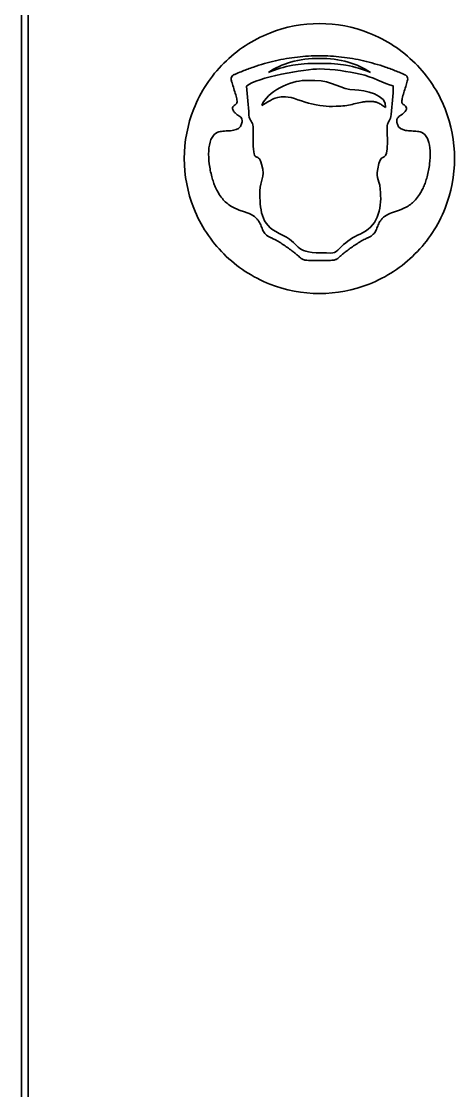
# Model space of a CAD drawing. Header units: millimetres. Extents: x 32496 to 166256, y 3504 to 23939.
# Drawn here: x 41091.6 to 41283.9, y 15494 to 15969.3 of the extents above; entities that cross this region are included whole.
import ezdxf

# ---------------------------------------------------------------- set-up
doc = ezdxf.new("R2010")
doc.units = ezdxf.units.MM
doc.layers.get('0').update_dxf_attribs({"lineweight": 35})

msp = doc.modelspace()

# ---------------------------------------------------------------- linework, layer by layer
at = {"linetype": 'Continuous'}
for p, q in [((41091.64, 17717.349), (41091.64, 15208.349)), ((41094.64, 17717.349), (41094.64, 15208.349)), ((41221.84, 15943.025), (41217.44, 15943.025))]:
    msp.add_line(p, q, dxfattribs=at)
for points, knots in [([(41283.94, 15908.349), (41283.94, 15915.887), (41280.946, 15931.593), (41267.563, 15951.971), (41247.185, 15965.354), (41223.94, 15969.786), (41200.696, 15965.355), (41180.317, 15951.972), (41166.935, 15931.595), (41163.94, 15915.89), (41163.94, 15908.352)], [0, 0, 0, 0, 0.1199934, 0.2500019, 0.3800171, 0.5000177, 0.6200103, 0.750015, 0.8800253, 1, 1, 1, 1]), ([(41189.39, 15923.756), (41189.469, 15924.042), (41189.578, 15924.558), (41189.633, 15925.446), (41189.386, 15926.35), (41188.623, 15927.068), (41187.694, 15927.641), (41186.966, 15928.163), (41186.443, 15928.678), (41186.017, 15929.14), (41185.592, 15929.706), (41185.31, 15930.338), (41185.263, 15931.047), (41185.732, 15931.739), (41186.412, 15932.19), (41187.02, 15932.594), (41187.27, 15932.91), (41187.385, 15933.268), (41187.373, 15933.986), (41187.217, 15934.93), (41186.641, 15937.355), (41185.679, 15940.14), (41185.002, 15942.444), (41184.816, 15943.138), (41184.744, 15943.532), (41184.708, 15944.001), (41184.876, 15944.685), (41185.476, 15945.369), (41186.18, 15945.69), (41187.736, 15946.366), (41190.502, 15947.511), (41196.185, 15949.626), (41204.284, 15951.947), (41214.028, 15953.639), (41224.059, 15954.223), (41233.797, 15953.641), (41243.649, 15951.938), (41251.722, 15949.615), (41257.411, 15947.5), (41260.18, 15946.347), (41261.606, 15945.734), (41262.055, 15945.526), (41262.155, 15945.47)], [0, 0, 0, 0, 0.0081759, 0.0145446, 0.0244614, 0.0334992, 0.0433282, 0.0544139, 0.058301, 0.0634424, 0.071678, 0.0777394, 0.0824445, 0.0908813, 0.099747, 0.1069242, 0.1084886, 0.1108443, 0.1176024, 0.1272742, 0.1389925, 0.1893767, 0.2007673, 0.2087672, 0.2099052, 0.2122482, 0.2222118, 0.2296002, 0.2373872, 0.2503094, 0.2759624, 0.3265422, 0.425367, 0.5217893, 0.6158495, 0.7118768, 0.807904, 0.9068378, 0.9574743, 0.9831509, 0.9960883, 1, 1, 1, 1]), ([(41223.94, 15952.83), (41219.529, 15953.044), (41211.852, 15951.884), (41204.194, 15948.7), (41201.315, 15946.669)], [0, 0, 0, 0, 0.5469456, 1, 1, 1, 1]), ([(41246.564, 15946.669), (41243.686, 15948.7), (41236.028, 15951.884), (41228.35, 15953.044), (41223.94, 15952.83)], [0, 0, 0, 0, 0.4530544, 1, 1, 1, 1]), ([(41201.315, 15946.669), (41205.018, 15948.064), (41209.867, 15949.73), (41218.773, 15950.744), (41223.94, 15950.658)], [0, 0, 0, 0, 0.5923883, 1, 1, 1, 1]), ([(41223.94, 15950.658), (41229.107, 15950.744), (41238.012, 15949.73), (41242.862, 15948.064), (41246.564, 15946.669)], [0, 0, 0, 0, 0.4076117, 1, 1, 1, 1]), ([(41262.155, 15945.47), (41262.255, 15945.416), (41262.533, 15945.236), (41263.025, 15944.651), (41263.184, 15943.969), (41263.136, 15943.451), (41263.021, 15942.944), (41262.798, 15942.116), (41262.092, 15939.811), (41261.121, 15936.943), (41260.609, 15934.614), (41260.498, 15933.754), (41260.52, 15933.096), (41260.686, 15932.811), (41260.949, 15932.531), (41261.561, 15932.133), (41262.246, 15931.657), (41262.651, 15930.933), (41262.538, 15930.21), (41262.207, 15929.564), (41261.743, 15928.988), (41261.317, 15928.544), (41260.807, 15928.07), (41260.111, 15927.587), (41259.199, 15927.018), (41258.464, 15926.285), (41258.248, 15925.365), (41258.308, 15924.632), (41258.408, 15924.093), (41258.937, 15921.956), (41261.308, 15920.825), (41264.821, 15920.611), (41267.325, 15920.507), (41269.09, 15920.134), (41269.946, 15919.586), (41270.427, 15919.215), (41271.282, 15918.341), (41272.646, 15915.922), (41273.319, 15911.459), (41272.978, 15905.943), (41272.056, 15901.265), (41271.056, 15897.916), (41270.357, 15896.042), (41269.601, 15894.481), (41268.614, 15892.693), (41266.728, 15889.943), (41263.639, 15887.144), (41260.275, 15885.677), (41257.739, 15884.864), (41255.381, 15884.1), (41253.227, 15883.087), (41251.632, 15881.517), (41250.57, 15880.087), (41249.804, 15878.423), (41249.076, 15876.344), (41247.876, 15874.461), (41246.35, 15873.523), (41245.213, 15873.045), (41244.538, 15872.727), (41243.341, 15872.118), (41240.943, 15870.727), (41238.298, 15868.937), (41235.844, 15867.131), (41234.349, 15865.944), (41233.246, 15864.987), (41232.448, 15864.266), (41231.561, 15863.534), (41230.648, 15863.196), (41229.344, 15863.093), (41227.192, 15863.052), (41225.338, 15863.065), (41223.94, 15863.031)], [0, 0, 0, 0, 0.0031586, 0.0091977, 0.0172335, 0.0191196, 0.0213026, 0.029371, 0.0390525, 0.0787158, 0.0877379, 0.094978, 0.0997755, 0.1011797, 0.1025175, 0.1085398, 0.1156939, 0.1225901, 0.1265639, 0.1317697, 0.1388409, 0.1431573, 0.1455345, 0.1543897, 0.1622591, 0.1695535, 0.1776833, 0.1829652, 0.1860725, 0.1900256, 0.231557, 0.253449, 0.2749027, 0.2931923, 0.2955458, 0.2996587, 0.3079813, 0.3254706, 0.3667589, 0.4145399, 0.4621851, 0.4837333, 0.5022519, 0.5121965, 0.5270933, 0.5532909, 0.5956759, 0.630919, 0.6468657, 0.6621366, 0.6929497, 0.7064227, 0.7172767, 0.736618, 0.7536616, 0.7709603, 0.7923505, 0.7971392, 0.8015926, 0.8108713, 0.8304939, 0.8704234, 0.8903144, 0.906171, 0.9178858, 0.9265056, 0.9330794, 0.9457785, 0.9538375, 0.965016, 1, 1, 1, 1]), ([(41253.26, 15931.091), (41252.908, 15931.15), (41252.339, 15931.539), (41251.315, 15932.509), (41249.825, 15933.281), (41247.998, 15933.661), (41246.251, 15933.769), (41244.462, 15933.68), (41242.428, 15933.391), (41239.98, 15932.804), (41236.966, 15932.052), (41234.702, 15931.73), (41233.46, 15931.668)], [0, 0, 0, 0, 0.1365378, 0.2730755, 0.4096133, 0.4778822, 0.546151, 0.6028822, 0.6596133, 0.7730755, 0.8865378, 1, 1, 1, 1]), ([(41223.94, 15863.031), (41222.542, 15863.065), (41220.688, 15863.053), (41218.536, 15863.093), (41217.232, 15863.197), (41216.319, 15863.534), (41215.433, 15864.266), (41214.635, 15864.987), (41213.533, 15865.943), (41212.039, 15867.131), (41209.585, 15868.937), (41206.94, 15870.727), (41204.543, 15872.118), (41203.346, 15872.727), (41202.672, 15873.046), (41201.535, 15873.524), (41200.009, 15874.46), (41198.807, 15876.343), (41198.079, 15878.42), (41197.315, 15880.084), (41196.255, 15881.513), (41194.663, 15883.084), (41192.512, 15884.1), (41190.154, 15884.865), (41187.617, 15885.678), (41184.252, 15887.143), (41181.161, 15889.939), (41179.274, 15892.689), (41178.286, 15894.478), (41177.529, 15896.04), (41176.829, 15897.916), (41175.829, 15901.267), (41174.907, 15905.947), (41174.565, 15911.464), (41175.241, 15915.935), (41176.612, 15918.361), (41177.479, 15919.238), (41177.962, 15919.607), (41178.826, 15920.15), (41180.613, 15920.518), (41183.112, 15920.614), (41186.739, 15920.86), (41188.887, 15921.937), (41189.39, 15923.756)], [0, 0, 0, 0, 0.0430302, 0.0567818, 0.0666958, 0.0823154, 0.0904002, 0.1009961, 0.1154018, 0.1349, 0.1593931, 0.208526, 0.2326747, 0.244095, 0.2495788, 0.2554593, 0.2818395, 0.3031654, 0.3241714, 0.3480063, 0.3613742, 0.3779519, 0.4159292, 0.4347621, 0.4544304, 0.4978923, 0.5501559, 0.5824568, 0.6008229, 0.6131423, 0.6359804, 0.6625614, 0.7213324, 0.7802714, 0.8311957, 0.8529315, 0.8632749, 0.8683882, 0.8711534, 0.8939687, 0.9208302, 0.9476916, 1, 1, 1, 1]), ([(41163.94, 15908.352), (41163.939, 15900.813), (41166.933, 15885.106), (41180.316, 15864.726), (41200.695, 15851.343), (41223.939, 15846.912), (41247.184, 15851.343), (41267.562, 15864.725), (41280.945, 15885.104), (41283.94, 15900.81), (41283.94, 15908.349)], [0, 0, 0, 0, 0.1200087, 0.2500101, 0.3800172, 0.5000091, 0.6199962, 0.7499986, 0.8800066, 1, 1, 1, 1])]:
    msp.add_open_spline(points, degree=3, knots=knots, dxfattribs=at)
for points in [[(41223.92, 15948.185), (41217.763, 15948.185), (41195.849, 15944.53), (41191.63, 15940.487)], [(41241.99, 15945.867), (41236.563, 15946.924), (41230.102, 15948.186), (41223.92, 15948.185)], [(41198.33, 15931.93), (41200.524, 15938.056), (41211.177, 15943.024), (41217.44, 15943.025)], [(41221.84, 15943.025), (41229.804, 15943.025), (41233.443, 15938.854), (41239.66, 15938.895)], [(41256.71, 15940.703), (41252.495, 15941.617), (41247.486, 15944.796), (41241.99, 15945.867)], [(41191.63, 15940.487), (41191.919, 15936.154), (41192.398, 15931.956), (41192.66, 15927.56)], [(41239.66, 15938.895), (41243.612, 15938.921), (41254.451, 15936.56), (41253.26, 15931.091)], [(41255.8, 15927.934), (41256.18, 15932.153), (41256.783, 15936.49), (41256.71, 15940.703)], [(41208.92, 15935.805), (41203.126, 15935.762), (41202.913, 15934.2), (41198.33, 15931.93)], [(41220.47, 15932.634), (41216.927, 15933.312), (41211.632, 15935.825), (41208.92, 15935.805)], [(41233.46, 15931.668), (41227.531, 15931.368), (41226.199, 15931.539), (41220.47, 15932.634)], [(41254.07, 15922.953), (41254.299, 15924.801), (41255.57, 15925.386), (41255.8, 15927.934)], [(41192.66, 15927.56), (41192.815, 15924.95), (41194.348, 15924.843), (41194.53, 15922.463)], [(41254.11, 15915.948), (41254.128, 15917.804), (41253.877, 15921.398), (41254.07, 15922.953)], [(41194.53, 15922.463), (41194.67, 15920.626), (41194.439, 15917.768), (41194.48, 15915.708)], [(41194.48, 15915.708), (41194.694, 15904.905), (41196.494, 15912.197), (41198.28, 15905.822)], [(41250.29, 15906.085), (41251.615, 15911.642), (41254.008, 15905.385), (41254.11, 15915.948)], [(41198.28, 15905.822), (41200.084, 15899.38), (41197.465, 15898.675), (41197.51, 15894.041)], [(41250.94, 15894.7), (41250.374, 15900.288), (41248.63, 15899.123), (41250.29, 15906.085)], [(41243.1, 15875.336), (41250.485, 15878.97), (41251.696, 15887.225), (41250.94, 15894.7)], [(41197.51, 15894.041), (41197.588, 15885.911), (41197.541, 15878.944), (41206.01, 15875.094)], [(41206.01, 15875.094), (41216.608, 15870.277), (41211.985, 15866.483), (41224.68, 15866.411)], [(41234.66, 15870.094), (41237.125, 15872.406), (41240.1, 15873.861), (41243.1, 15875.336)], [(41224.68, 15866.411), (41232.088, 15866.369), (41229.92, 15865.65), (41234.66, 15870.094)]]:
    msp.add_open_spline(points, degree=3, dxfattribs=at)

doc.saveas('drawing.dxf')
